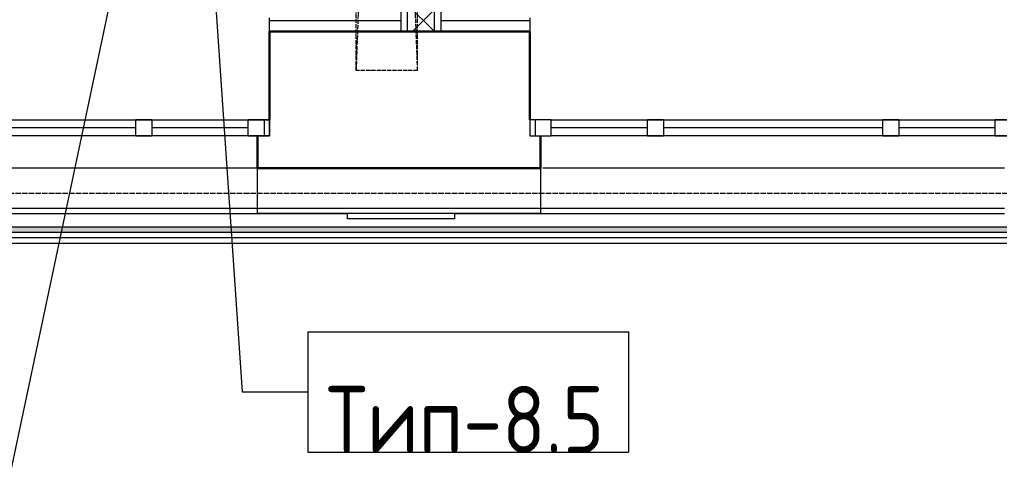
# Model space of a CAD drawing. Header units: millimetres. Extents: x -10051 to 73829, y -4843 to 44223.
# Drawn here: x 31477 to 35140, y 796 to 2443 of the extents above; entities that cross this region are included whole.
import ezdxf

# ---------------------------------------------------------------- set-up
doc = ezdxf.new("R2010")
doc.units = ezdxf.units.MM
doc.linetypes.add('ADSK_Линия сетки', pattern=[25, 20, -2.5, 0, -2.5])
doc.linetypes.add('ADSK_Штрихпунктирная 2 точки_ш15 п1_5 п1_5 п1_5', pattern=[19.5, 15, -1.5, 0, -1.5, 0, -1.5])
for name, color, linetype, lineweight in [('_ Окна', 7, 'Continuous', 9), ('Марки', 7, 'Continuous', 20), ('Окна', 7, 'Continuous', 9), ('Оси', 7, 'Continuous', 9), ('Отметки', 7, 'Continuous', 9), ('Стены внутренние', 7, 'Continuous', 18), ('Стены наружные', 7, 'Continuous', 18), ('Стены несущие', 7, 'Continuous', 30), ('Стены отделка', 7, 'Continuous', 30), ('Стены штриховка', 7, 'Continuous', 9), ('Стены штриховка поверхности', 7, 'Continuous', 18)]:
    doc.layers.add(name, color=color, linetype=linetype, lineweight=lineweight)
doc.layers.add('Линии', color=7, linetype='Continuous', lineweight=9, true_color=0x00a600)
doc.styles.add('GOST Common_B', font='', dxfattribs={"width": 0.9, "height": 250})
doc.styles.get('GOST Common_B').set_extended_font_data('GOST Common', bold=True)

# ---------------------------------------------------------------- blocks, each defined once
blk = doc.blocks.new('окно трехпол с фрамугой - 1800 и 1820х2300_h___нов_ ок15-V2-План потолков 4-го этажа')
at = {"layer": '_ Окна', "lineweight": 18}
for p, q in [((-910, 75), (-910, 135)), ((-910, 135), (-830, 135)), ((-830, 135), (-830, 75)), ((-470, 75), (-470, 135)), ((-470, 135), (-410, 135)), ((-410, 135), (-410, 75)), ((410, 75), (410, 135)), ((410, 135), (470, 135)), ((470, 135), (470, 75)), ((830, 135), (830, 75)), ((910, 135), (830, 135)), ((910, 75), (910, 135)), ((-830, 75), (-910, 75)), ((-410, 75), (-470, 75)), ((470, 75), (410, 75)), ((830, 75), (910, 75))]:
    blk.add_line(p, q, dxfattribs=at)
at = {"layer": '_ Окна'}
for p, q in [((-890, 75), (-890, 135)), ((890, 75), (890, 135)), ((-830, 105), (-470, 105)), ((-410, 105), (410, 105)), ((470, 105), (830, 105))]:
    blk.add_line(p, q, dxfattribs=at)
at = {"layer": 'Окна'}
for p, q in [((-910, 135), (-910, 75)), ((-830, 135), (-910, 135)), ((-830, 135), (-470, 135)), ((-410, 135), (-470, 135)), ((-410, 135), (410, 135)), ((470, 135), (410, 135)), ((470, 135), (830, 135)), ((910, 135), (830, 135)), ((910, 75), (910, 135)), ((-910, 75), (-830, 75)), ((-470, 75), (-830, 75)), ((-470, 75), (-410, 75)), ((410, 75), (-410, 75)), ((410, 75), (470, 75)), ((830, 75), (470, 75)), ((830, 75), (910, 75))]:
    blk.add_line(p, q, dxfattribs=at)
blk = doc.blocks.new('окно трехпол с фрамугой - 1800 и 1820х2300_h___нов_ ок15_ С ПРИВОДОМ-3466761-План потолков 4-го этажа')
at = {"layer": '_ Окна', "lineweight": 18}
for p, q in [((-910, 75), (-910, 135)), ((-910, 135), (-830, 135)), ((-830, 135), (-830, 75)), ((-470, 75), (-470, 135)), ((-470, 135), (-410, 135)), ((-410, 135), (-410, 75)), ((410, 75), (410, 135)), ((410, 135), (470, 135)), ((470, 135), (470, 75)), ((830, 135), (830, 75)), ((910, 135), (830, 135)), ((910, 75), (910, 135)), ((-830, 75), (-910, 75)), ((-410, 75), (-470, 75)), ((470, 75), (410, 75)), ((830, 75), (910, 75))]:
    blk.add_line(p, q, dxfattribs=at)
at = {"layer": '_ Окна'}
for p, q in [((-890, 75), (-890, 135)), ((890, 75), (890, 135)), ((-830, 105), (-470, 105)), ((-410, 105), (410, 105)), ((470, 105), (830, 105))]:
    blk.add_line(p, q, dxfattribs=at)
at = {"layer": 'Окна'}
for p, q in [((-910, 135), (-910, 75)), ((-830, 135), (-910, 135)), ((-830, 135), (-470, 135)), ((-410, 135), (-470, 135)), ((-410, 135), (410, 135)), ((470, 135), (410, 135)), ((470, 135), (830, 135)), ((910, 135), (830, 135)), ((910, 75), (910, 135)), ((-910, 75), (-830, 75)), ((-470, 75), (-830, 75)), ((-470, 75), (-410, 75)), ((410, 75), (-410, 75)), ((410, 75), (470, 75)), ((830, 75), (470, 75)), ((830, 75), (910, 75))]:
    blk.add_line(p, q, dxfattribs=at)
blk = doc.blocks.new('ADSK_Марка_Потолок - ADSK_Марка и Смещение от уровня-155896-План потолков 4-го этажа')
at = {"layer": 'Марки'}
for p, q in [((-6, 4.5), (-6, 0)), ((-6, 4.5), (6, 4.5)), ((6, 4.5), (6, 0)), ((-6, 0), (6, 0))]:
    blk.add_line(p, q, dxfattribs=at)

msp = doc.modelspace()

# ---------------------------------------------------------------- hatches: boundary and pattern name
at = {"layer": 'Стены внутренние', "lineweight": 9}
h = msp.add_hatch(dxfattribs=at)
h.set_pattern_fill('FP_3', color=256, style=0, pattern_type=2)
h.set_pattern_definition([(45, (0, 0), (-106.066, 106.066), []), (135, (0, 0), (-106.066, -106.066), [])])
h.paths.add_polyline_path([(32960.854, 2398.238), (33027.5, 2398.238), (33027.5, 4268.238), (32927.5, 4268.238), (32927.5, 2398.238)])
h.paths.add_polyline_path([(32927.5, 5768.238), (33027.5, 5768.238), (33027.5, 6658.238), (32927.5, 6658.238), (32927.5, 6202.07)])
at = {"layer": 'Стены штриховка поверхности', "true_color": 0xcacbcc}
msp.add_hatch(color=9, dxfattribs=at).paths.add_polyline_path([(7898.134, 1648.232), (41279.839, 1648.232), (41279.839, 1668.232), (7898.134, 1668.232)])

# ---------------------------------------------------------------- linework, layer by layer
at = {"layer": 'Линии', "color": 7, "linetype": 'ADSK_Штрихпунктирная 2 точки_ш15 п1_5 п1_5 п1_5'}
for p, q in [((32734.835, 2253.428), (32734.835, 8565.209)), ((32964.835, 8565.209), (32734.835, 2253.428)), ((32964.835, 2253.428), (32734.835, 8565.209)), ((32964.835, 2253.428), (32964.835, 8565.209)), ((32964.835, 2253.428), (32734.835, 2253.428))]:
    msp.add_line(p, q, dxfattribs=at)
at = {"layer": 'Марки'}
for p, q in [((32166.763, 3131.36), (32309.385, 1051.488)), ((32309.385, 1051.488), (32553.879, 1051.488))]:
    msp.add_line(p, q, dxfattribs=at)
at = {"layer": 'Оси', "linetype": 'ADSK_Линия сетки'}
msp.add_line((-9251.096, 1795), (42920.584, 1795), dxfattribs=at)
at = {"layer": 'Отметки', "lineweight": 20}
msp.add_line((31920.791, 3015.83), (31428.747, 684.478), dxfattribs=at)
at = {"layer": 'Стены наружные'}
for p, q in [((32366.5, 1888.232), (30643.139, 1888.232)), ((35158.995, 1888.232), (33433.136, 1888.232)), ((30631.5, 1738.232), (32366.5, 1738.232)), ((33423.995, 1738.232), (35158.995, 1738.232)), ((30631.5, 1718.232), (32366.5, 1718.232)), ((33423.995, 1718.232), (35158.995, 1718.232)), ((7848.134, 1668.232), (41315.099, 1668.232)), ((13034.319, 1628.232), (35706.597, 1628.232)), ((13034.39, 1648.232), (35706.597, 1648.232)), ((13034.248, 1608.232), (35706.597, 1608.232))]:
    msp.add_line(p, q, dxfattribs=at)
at = {"layer": 'Стены несущие'}
for p, q in [((33383.995, 2398.232), (32411.5, 2398.232)), ((32411.5, 2068.232), (32411.5, 2398.232)), ((33383.995, 2398.232), (33383.995, 2068.232)), ((32366.5, 1888.232), (32366.5, 2008.232)), ((33423.995, 2008.232), (33423.995, 1888.232)), ((32366.5, 1888.232), (33423.995, 1888.232))]:
    msp.add_line(p, q, dxfattribs=at)
at = {"layer": 'Стены отделка', "lineweight": 9}
for p, q in [((32411.5, 2398.232), (32411.5, 2450.232)), ((32423.139, 2438.232), (32411.5, 2438.232)), ((32902.5, 2438.232), (32890.5, 2438.232)), ((33062.5, 2438.232), (33052.5, 2438.232)), ((33383.995, 2450.232), (33383.995, 2398.232)), ((33052.5, 2398.238), (32902.5, 2398.238)), ((32366.5, 1888.232), (32366.5, 1888.232)), ((32366.5, 1718.232), (32366.5, 1888.232)), ((33423.995, 1888.232), (33423.995, 1718.232)), ((32366.5, 1738.232), (33423.995, 1738.232)), ((33423.995, 1718.232), (32366.5, 1718.232)), ((32366.5, 1717.232), (32366.5, 1718.232)), ((32366.5, 1718.232), (32702.5, 1718.232)), ((32702.5, 1717.232), (32366.5, 1717.232)), ((32702.5, 1698.232), (32702.5, 1718.232)), ((33102.5, 1698.232), (32702.5, 1698.232)), ((33102.5, 1718.232), (33423.995, 1718.232)), ((33102.5, 1717.232), (33102.5, 1698.232)), ((33423.995, 1717.232), (33102.5, 1717.232)), ((33423.995, 1718.232), (33423.995, 1717.232))]:
    msp.add_line(p, q, dxfattribs=at)
at = {"layer": 'Стены штриховка'}
for p, q in [((32902.5, 4268.238), (32902.5, 2398.232)), ((32927.5, 2398.238), (32927.5, 4268.238)), ((33027.5, 2398.238), (33027.5, 4268.238)), ((33052.5, 2398.232), (33052.5, 4268.238)), ((32890.5, 2438.232), (32423.139, 2438.232)), ((33383.995, 2438.232), (33062.5, 2438.232))]:
    msp.add_line(p, q, dxfattribs=at)

# ---------------------------------------------------------------- block references
at = {"layer": 'Марки', "xscale": 99.99999999999993, "yscale": 99.99999999999993, "zscale": 99.99999999999993}
msp.add_blockref('ADSK_Марка_Потолок - ADSK_Марка и Смещение от уровня-155896-План потолков 4-го этажа', (33153.879, 826.488), dxfattribs=at)
at = {"layer": 'Окна', "rotation": 180}
for name, p in [('окно трехпол с фрамугой - 1800 и 1820х2300_h___нов_ ок15_ С ПРИВОДОМ-3466761-План потолков 4-го этажа', (31501.5, 2143.232)), ('окно трехпол с фрамугой - 1800 и 1820х2300_h___нов_ ок15-V2-План потолков 4-го этажа', (34293.995, 2143.232))]:
    msp.add_blockref(name, p, dxfattribs=at)

# ---------------------------------------------------------------- texts
at = {"layer": 'Марки', "lineweight": 9, "insert": (33143.248, 948.643), "char_height": 250, "width": 1024.2, "attachment_point": 5, "line_spacing_factor": 1.022766, "style": 'GOST Common_B'}
msp.add_mtext('\\pt1143,2286,3429,4572,5715,6858,8001,9144,10287,11430,12573,13716,14859,16002,17145,18288,19431,20574,21717,22860,24003,25146,26289,27432,28575,29718,30861,32004,33147,34290,35433,36576;Тип-8.5', dxfattribs=at)

doc.saveas('drawing.dxf')
